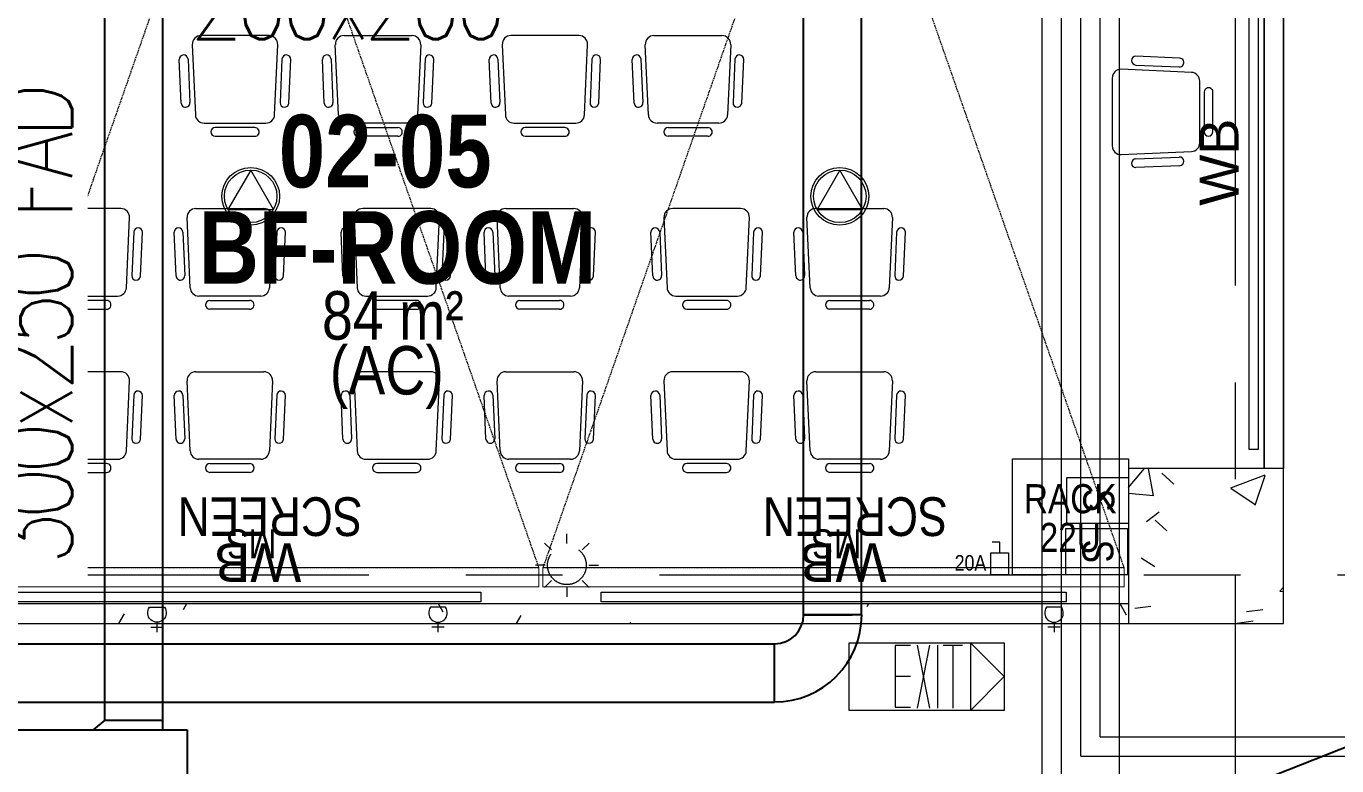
# Model space of a CAD drawing. Header units: millimetres. Extents: x 50620 to 404449, y -131543 to 97.
# Drawn here: x 357146 to 363912, y -79384 to -75563 of the extents above; entities that cross this region are included whole.
import ezdxf
from ezdxf.enums import TextEntityAlignment as Align

# ---------------------------------------------------------------- set-up
doc = ezdxf.new("R2010")
doc.units = ezdxf.units.MM
for name, pattern in [('HIDDEN', [9.525, 6.35, -3.175]), ('IDA - Grid Line', [3500, 2000, -500, 500, -500]), ('IDA - Hidden 065', [537.5, 375, -162.5])]:
    doc.linetypes.add(name, pattern=pattern)
for name, color, linetype, lineweight in [('1599_DB_A_BLK2_HQ_R21-2ND STOREY 20230517--$0$A-_DETA----_ED-1', 8, 'Continuous', 9), ('1599_DB_A_BLK2_HQ_R21-2ND STOREY 20230517--$0$E-_LIGT----_E', 8, 'Continuous', 9), ('1599_DB_A_BLK2_HQ_R21-2ND STOREY 20230517--$0$S-_COLN----_E', 8, 'Continuous', 9), ('A-_DETA----_ED-2', 8, 'IDA - Hidden 065', 9), ('A-_FURT----_E', 8, 'Continuous', 9), ('A-_ROOMNAME_A', 8, 'Continuous', 9), ('AV_EQUIP', 8, 'Continuous', 9), ('FURNITURE', 8, 'Continuous', 9), ('M-_ARCHI', 8, 'Continuous', 5), ('M-ACMV_CDP', 190, 'DRAIN_PIPE', 13), ('M-ACMV_FAD', 3, 'Continuous', 25), ('M-ACMV_REF-P', 134, '500-1-RP', 9), ('M-FA TEXT', 3, 'Continuous', 25), ('M_ACMV_ANNOTATION', 7, 'Continuous', 20), ('S-_COLN----_E-1', 8, 'Continuous', 5), ('S-_COLN----_E-2', 8, 'Continuous', 5), ('SCREEN', 8, 'Continuous', 5), ('SCREEN ANNOTATION', 8, 'Continuous', 5)]:
    doc.layers.add(name, color=color, linetype=linetype, lineweight=lineweight)
doc.layers.add('E-_FIREALAM_E', color=6, linetype='Continuous', lineweight=5, true_color=0xff00ff)
doc.layers.add('S-_ANOTGRID_E-1', color=9, linetype='IDA - Grid Line', lineweight=5, true_color=0x808080)
doc.styles.add('1599_DB_A_BLK2_HQ_R21-2ND STOREY 20230517--$0$Arial', font='arial.ttf')
doc.styles.add('Arial', font='arial.ttf', dxfattribs={"width": 0.8, "height": 300})
doc.styles.add('Arial Narrow_4', font='ARIALN.TTF', dxfattribs={"height": 375})
doc.styles.add('Arial Narrow_B_2', font='ARIALNB.TTF', dxfattribs={"height": 500})
doc.styles.get("Standard").update_dxf_attribs({"font": 'arial.ttf'})
doc.styles.add('Tec Revox', font='ARIALN.TTF')
doc.linetypes.add('500-1-RP', pattern='A,0.75,-0.5,0.75,-0.5,0.75,-0.5,0.75,-1.7,["RP",Standard,S=1,R=0,X=-1,Y=-0.5],-1.7', length=7.9)
doc.linetypes.add('DRAIN_PIPE', pattern='A,0.5,-0.2,["D",Standard,S=0.1,R=0,X=-0.1,Y=-0.05],-0.25', length=0.95)
doc.dimstyles.get("Standard").update_dxf_attribs({"dimtxt": 200, "dimasz": 150, "dimexe": 0.18, "dimexo": 0.0625, "dimgap": 10, "dimtad": 1, "dimtih": 1, "dimtoh": 1, "dimdec": 0, "dimzin": 0, "dimdsep": 46, "dimtxsty": 'Standard', "dimcen": 0.09, "dimclrd": 256, "dimclre": 256, "dimclrt": 256, "dimadec": 0, "dimazin": 0, "dimtfac": 1, "dimtdec": 0, "dimtofl": 0, "dimtmove": 0, "dimatfit": 3, "dimfxl": 1, "dimtolj": 1, "dimtzin": 0, "dimarcsym": 1})

# ---------------------------------------------------------------- blocks, each defined once
blk = doc.blocks.new('IDA - Strobe Light - IDA - Strobe Light-3509615-BLK 2 2ND STOREY PLAN')
at = {"layer": 'A-_DETA----_ED-2'}
for p, q in [((0, 312.5), (0, 362.5)), ((-79.5, 279.5), (-114.9, 314.9)), ((79.5, 279.5), (114.9, 314.9)), ((-112.5, 200), (-162.5, 200)), ((112.5, 200), (162.5, 200)), ((-79.5, 120.5), (-114.9, 85.1)), ((0, 87.5), (0, 37.5)), ((79.5, 120.5), (114.9, 85.1))]:
    blk.add_line(p, q, dxfattribs=at)
blk.add_circle((0, 200), 100, dxfattribs=at)
blk = doc.blocks.new('1599_DB_A_BLK2_HQ_R21-2ND STOREY 20230517--$0$IDA - Exit Sign - IDA - Exit Sign - Right Side-3511519-LINKVIEW_BLK2_2ND STOREY')
at = {"layer": '1599_DB_A_BLK2_HQ_R21-2ND STOREY 20230517--$0$A-_DETA----_ED-1', "color": 8}
for p, q in [((-163.9, -115.1), (-163.9, -432.5)), ((-83.9, -115.1), (-163.9, -115.1)), ((-48.9, -112.8), (14, -437.8)), ((14, -112.8), (-48.9, -437.8)), ((55.1, -112.8), (55.1, -437.8)), ((185.1, -115.3), (85.1, -115.3)), ((135.1, -115.3), (135.1, -437.8)), ((-83.9, -275), (-163.9, -275)), ((-163.9, -432.5), (-83.9, -432.5))]:
    blk.add_line(p, q, dxfattribs=at)
at = {"layer": '1599_DB_A_BLK2_HQ_R21-2ND STOREY 20230517--$0$E-_LIGT----_E', "color": 8}
for p, q in [((-400, -450), (-400, -100)), ((-400, -100), (400, -100)), ((225, -100), (225, -450)), ((400, -275), (225, -100)), ((400, -100), (400, -450)), ((225, -450), (400, -275)), ((400, -450), (-400, -450))]:
    blk.add_line(p, q, dxfattribs=at)
blk = doc.blocks.new('13SSO')
at = {"layer": 'AV_EQUIP', "ltscale": 1000}
for p, q in [((17, 257), (173, 257)), ((95, 192), (95, 319))]:
    blk.add_line(p, q, dxfattribs=at)
blk.add_lwpolyline([(0, 0), (190, 0, 2.02083), (0, 0, -0.33793)], format="xyb", dxfattribs=at)
blk = doc.blocks.new('ARCHI 2ND_2024 09 11')
at = {"layer": '1599_DB_A_BLK2_HQ_R21-2ND STOREY 20230517--$0$S-_COLN----_E', "lineweight": 5}
h = blk.add_hatch(dxfattribs=at)
h.set_pattern_fill('FP_1', color=8, style=0, pattern_type=2)
h.set_pattern_definition([(50, (-28420.7, -3975.3), (1821.84, -159.39), [190.5, -2095.5]), (355, (-28420.7, -3975.3), (-352.43, 1910.57), [152.4, -1676.4]), (100.451, (-28268.9, -3988.6), (1469.426, 1751.166), [161.9, -1780.9]), (46.184, (-28420.7, -3467.3), (2710.79, -420.43), [285.75, -3143.25]), (96.636, (-28194.8, -3502.4), (2374.03, 2474.28), [242.85, -2671.35]), (351.184, (-28420.7, -3467.3), (2374.05, 2474.25), [228.6, -2514.6]), (21, (-28166.7, -3594.3), (1516.143, -1022.65), [190.5, -2095.5]), (326, (-28166.7, -3594.3), (618.02, 1841.88), [152.4, -1676.4]), (71.451, (-28040.4, -3679.6), (2134.17, 819.21), [161.9, -1780.9]), (37.5, (-28420.7, -3975.34), (30.886, 845.55), [83.82, -1572.26, 83.82, -1617.98, -1682.75]), (37.5, (-28420.7, -3975.34), (30.886, 845.55), [-3357.88, 83.82, -1598.93]), (7.5, (-28420.7, -3975.3), (668.197, 1001.806), [83.82, -886.46, 83.82, -1534.16, -641.35]), (7.5, (-28420.7, -3975.3), (668.197, 1001.806), [-2588.26, 83.82, -557.53]), (327.5, (-28987.1, -3975.34), (1355.909, -57.29), [83.82, -551.18, 83.82, -1897.38, -2628.9]), (327.5, (-28987.1, -3975.34), (1355.909, -57.29), [-2616.2, 83.82, -2545.08]), (317.5, (-29241.1, -3975.3), (1481.293, 254.266), [83.82, -741.68, 83.82, -1231.9, -1866.9]), (317.5, (-29241.1, -3975.3), (1481.293, 254.266), [-2141.22, 83.82, -1783.08])])
h.paths.add_polyline_path([(-22150, -50650), (-21350, -50650), (-21350, -49850), (-22150, -49850)], flags=0)
at = {"layer": 'S-_COLN----_E-2', "lineweight": 5}
h = blk.add_hatch(dxfattribs=at)
h.set_pattern_fill('FP_40', color=256, style=0, pattern_type=2)
h.set_pattern_definition([(50, (102886.4, 38752.4), (1821.841, -159.39), [190.5, -2095.5]), (355, (102886.4, 38752.4), (-352.428, 1910.567), [152.4, -1676.4]), (100.451, (103038.2, 38739.1), (1469.426, 1751.166), [161.9, -1780.9]), (46.184, (102886.4, 39260.4), (2710.79, -420.428), [285.75, -3143.25]), (96.636, (103112.3, 39225.3), (2374.026, 2474.276), [242.85, -2671.35]), (351.184, (102886.4, 39260.4), (2374.05, 2474.25), [228.6, -2514.6]), (21, (103140.4, 39133.4), (1516.143, -1022.652), [190.5, -2095.5]), (326, (103140.4, 39133.4), (618.02, 1841.88), [152.4, -1676.4]), (71.451, (103266.7, 39048.2), (2134.171, 819.212), [161.9, -1780.9]), (37.5, (102886.4, 38752.4), (30.886, 845.5504), [83.82, -1572.26, 83.82, -1617.98, -1682.75]), (37.5, (102886.4, 38752.4), (30.886, 845.5504), [-3357.88, 83.82, -1598.93]), (7.5, (102886.4, 38752.4), (668.1966, 1001.806), [83.82, -886.46, 83.82, -1534.16, -641.35]), (7.5, (102886.4, 38752.4), (668.1966, 1001.806), [-2588.26, 83.82, -557.53]), (327.5, (102319.95, 38752.4), (1355.9093, -57.2896), [83.82, -551.18, 83.82, -1897.38, -2628.9]), (327.5, (102319.95, 38752.4), (1355.9093, -57.2896), [-2616.2, 83.82, -2545.08]), (317.5, (102066, 38752.4), (1481.293, 254.266), [83.82, -741.68, 83.82, -1231.9, -1866.9]), (317.5, (102066, 38752.4), (1481.293, 254.266), [-2141.22, 83.82, -1783.08])])
h.paths.add_polyline_path([(-22150, -50650), (-21350, -50650), (-21350, -49850), (-22150, -49850)])
at = {"layer": '1599_DB_A_BLK2_HQ_R21-2ND STOREY 20230517--$0$S-_COLN----_E', "color": 8, "lineweight": 5}
for p, q in [((-21450, -43600), (-21450, -49850)), ((-21450, -49850), (-21450, -43600)), ((-21450, -43600), (-21450, -49850)), ((-21350, -49850), (-21350, -43600)), ((-21350, -43600), (-21350, -49850)), ((-21350, -49850), (-21350, -43600)), ((-22150, -49850), (-22150, -50650)), ((-21350, -49850), (-22150, -49850)), ((-21350, -50650), (-21350, -49850)), ((-21350, -50650), (-21350, -49850)), ((-22750, -50550), (-32400, -50550)), ((-22150, -50550), (-22750, -50550)), ((-22750, -50550), (-22750, -50550)), ((-32500, -50650), (-22650, -50650)), ((-22650, -50650), (-22650, -50650)), ((-22650, -50650), (-22150, -50650)), ((-22150, -50650), (-21350, -50650)), ((-22150, -50650), (-21350, -50650))]:
    blk.add_line(p, q, dxfattribs=at)
at = {"layer": '1599_DB_A_BLK2_HQ_R21-2ND STOREY 20230517--$0$S-_COLN----_E', "color": 8, "linetype": 'Continuous', "lineweight": 5}
for p, q in [((-22085.5, -50311.2), (-22014.8, -50356.2)), ((-27335.5, -50600.6), (-27364, -50650)), ((-27013, -50550), (-27030.5, -50580.2)), ((-25689.2, -50591.5), (-25713.2, -50550)), ((-23493.5, -50550), (-23501.8, -50564.4)), ((-22160.6, -50607.3), (-22193.7, -50550)), ((-21541.2, -50589.1), (-21458.1, -50578.2)), ((-25287.7, -50609.7), (-25311, -50650)), ((-24720.8, -50643.8), (-24724.4, -50650))]:
    blk.add_line(p, q, dxfattribs=at)
at = {"layer": 'A-_FURT----_E', "color": 8, "lineweight": 5}
for p, q in [((-26587.7, -47614.1), (-26938.7, -47614.1)), ((-26200.3, -47614.1), (-25849.4, -47614.1)), ((-24987.7, -47614.1), (-25338.7, -47614.1)), ((-24600.3, -47614.1), (-24249.4, -47614.1)), ((-26983.6, -47661.1), (-26967.6, -48023.1)), ((-26558.8, -48023.1), (-26542.8, -47661.1)), ((-26229.2, -48023.1), (-26245.3, -47661.1)), ((-25804.4, -47661.1), (-25820.4, -48023.1)), ((-25383.6, -47661.1), (-25367.6, -48023.1)), ((-24958.8, -48023.1), (-24942.8, -47661.1)), ((-24629.2, -48023.1), (-24645.3, -47661.1)), ((-24204.4, -47661.1), (-24220.4, -48023.1)), ((-27040.7, -47962.3), (-27050.7, -47736.6)), ((-27005.7, -47735.6), (-26995.8, -47960.4)), ((-26520.7, -47735.6), (-26530.6, -47960.4)), ((-26485.7, -47962.3), (-26475.7, -47736.6)), ((-26302.4, -47962.3), (-26312.3, -47736.6)), ((-26267.4, -47735.6), (-26257.4, -47960.4)), ((-25782.3, -47735.6), (-25792.3, -47960.4)), ((-25747.3, -47962.3), (-25737.3, -47736.6)), ((-25440.7, -47962.3), (-25450.7, -47736.6)), ((-25405.7, -47735.6), (-25395.8, -47960.4)), ((-24920.7, -47735.6), (-24930.6, -47960.4)), ((-24885.7, -47962.3), (-24875.7, -47736.6)), ((-24702.4, -47962.3), (-24712.3, -47736.6)), ((-24667.4, -47735.6), (-24657.4, -47960.4)), ((-24182.3, -47735.6), (-24192.3, -47960.4)), ((-24147.3, -47962.3), (-24137.3, -47736.6)), ((-21886.7, -47731), (-22112.5, -47721)), ((-21826, -47804.1), (-22188, -47788.1)), ((-22113.5, -47766), (-21888.7, -47775.9)), ((-22235, -47833.1), (-22235, -48184)), ((-21783, -48168), (-21783, -47849.1)), ((-21760, -47906), (-21760, -48111)), ((-21715, -48111), (-21715, -47906)), ((-26922.6, -48066.1), (-26603.7, -48066.1)), ((-26660.7, -48089.1), (-26865.7, -48089.1)), ((-25865.4, -48066.1), (-26184.3, -48066.1)), ((-26127.3, -48089.1), (-25922.3, -48089.1)), ((-25322.6, -48066.1), (-25003.7, -48066.1)), ((-25060.7, -48089.1), (-25265.7, -48089.1)), ((-24265.4, -48066.1), (-24584.3, -48066.1)), ((-24527.3, -48089.1), (-24322.3, -48089.1)), ((-26865.7, -48134.1), (-26660.7, -48134.1)), ((-25922.3, -48134.1), (-26127.3, -48134.1)), ((-25265.7, -48134.1), (-25060.7, -48134.1)), ((-24322.3, -48134.1), (-24527.3, -48134.1)), ((-22188, -48228.9), (-21826, -48212.9)), ((-22113.5, -48251), (-21888.7, -48241.1)), ((-21886.7, -48286.1), (-22112.5, -48296)), ((-27353, -48507.2), (-27703.9, -48507.2)), ((-26965.6, -48507.2), (-26614.6, -48507.2)), ((-25753, -48507.2), (-26103.9, -48507.2)), ((-25365.6, -48507.2), (-25014.6, -48507.2)), ((-24153, -48507.2), (-24503.9, -48507.2)), ((-23765.6, -48507.2), (-23414.6, -48507.2)), ((-27748.9, -48554.2), (-27732.9, -48916.2)), ((-27324, -48916.2), (-27308, -48554.2)), ((-26994.5, -48916.2), (-27010.5, -48554.2)), ((-26569.7, -48554.2), (-26585.7, -48916.2)), ((-26148.9, -48554.2), (-26132.9, -48916.2)), ((-25724, -48916.2), (-25708, -48554.2)), ((-25394.5, -48916.2), (-25410.5, -48554.2)), ((-24969.7, -48554.2), (-24985.7, -48916.2)), ((-24548.9, -48554.2), (-24532.9, -48916.2)), ((-24124, -48916.2), (-24108, -48554.2)), ((-23794.5, -48916.2), (-23810.5, -48554.2)), ((-23369.7, -48554.2), (-23385.7, -48916.2)), ((-27806, -48855.5), (-27815.9, -48629.7)), ((-27771, -48628.7), (-27761, -48853.5)), ((-27285.9, -48628.7), (-27295.9, -48853.5)), ((-27250.9, -48855.5), (-27240.9, -48629.7)), ((-27067.6, -48855.5), (-27077.6, -48629.7)), ((-27032.6, -48628.7), (-27022.7, -48853.5)), ((-26547.6, -48628.7), (-26557.5, -48853.5)), ((-26512.6, -48855.5), (-26502.6, -48629.7)), ((-26206, -48855.5), (-26215.9, -48629.7)), ((-26171, -48628.7), (-26161, -48853.5)), ((-25685.9, -48628.7), (-25695.9, -48853.5)), ((-25650.9, -48855.5), (-25640.9, -48629.7)), ((-25467.6, -48855.5), (-25477.6, -48629.7)), ((-25432.6, -48628.7), (-25422.7, -48853.5)), ((-24947.6, -48628.7), (-24957.5, -48853.5)), ((-24912.6, -48855.5), (-24902.6, -48629.7)), ((-24606, -48855.5), (-24615.9, -48629.7)), ((-24571, -48628.7), (-24561, -48853.5)), ((-24085.9, -48628.7), (-24095.9, -48853.5)), ((-24050.9, -48855.5), (-24040.9, -48629.7)), ((-23867.6, -48855.5), (-23877.6, -48629.7)), ((-23832.6, -48628.7), (-23822.7, -48853.5)), ((-23347.6, -48628.7), (-23357.5, -48853.5)), ((-23312.6, -48855.5), (-23302.6, -48629.7)), ((-27687.9, -48959.2), (-27369, -48959.2)), ((-26630.6, -48959.2), (-26949.5, -48959.2)), ((-26087.9, -48959.2), (-25769, -48959.2)), ((-25030.6, -48959.2), (-25349.5, -48959.2)), ((-24487.9, -48959.2), (-24169, -48959.2)), ((-23430.6, -48959.2), (-23749.5, -48959.2)), ((-27425.9, -48982.2), (-27630.9, -48982.2)), ((-27630.9, -49027.2), (-27425.9, -49027.2)), ((-26892.6, -48982.2), (-26687.6, -48982.2)), ((-26687.6, -49027.2), (-26892.6, -49027.2)), ((-25825.9, -48982.2), (-26030.9, -48982.2)), ((-26030.9, -49027.2), (-25825.9, -49027.2)), ((-25292.6, -48982.2), (-25087.6, -48982.2)), ((-25087.6, -49027.2), (-25292.6, -49027.2)), ((-24225.9, -48982.2), (-24430.9, -48982.2)), ((-24430.9, -49027.2), (-24225.9, -49027.2)), ((-23692.6, -48982.2), (-23487.6, -48982.2)), ((-23487.6, -49027.2), (-23692.6, -49027.2)), ((-27353, -49350), (-27703.9, -49350)), ((-26965.6, -49350), (-26614.6, -49350)), ((-25753, -49350), (-26103.9, -49350)), ((-25365.6, -49350), (-25014.6, -49350)), ((-24153, -49350), (-24503.9, -49350)), ((-23765.6, -49350), (-23414.6, -49350)), ((-27748.9, -49397), (-27732.9, -49759)), ((-27324, -49759), (-27308, -49397)), ((-26994.5, -49759), (-27010.5, -49397)), ((-26569.7, -49397), (-26585.7, -49759)), ((-26148.9, -49397), (-26132.9, -49759)), ((-25724, -49759), (-25708, -49397)), ((-25394.5, -49759), (-25410.5, -49397)), ((-24969.7, -49397), (-24985.7, -49759)), ((-24548.9, -49397), (-24532.9, -49759)), ((-24124, -49759), (-24108, -49397)), ((-23794.5, -49759), (-23810.5, -49397)), ((-23369.7, -49397), (-23385.7, -49759)), ((-27806, -49698.3), (-27815.9, -49472.5)), ((-27771, -49471.5), (-27761, -49696.3)), ((-27285.9, -49471.5), (-27295.9, -49696.3)), ((-27250.9, -49698.3), (-27240.9, -49472.5)), ((-27067.6, -49698.3), (-27077.6, -49472.5)), ((-27032.6, -49471.5), (-27022.7, -49696.3)), ((-26547.6, -49471.5), (-26557.5, -49696.3)), ((-26512.6, -49698.3), (-26502.6, -49472.5)), ((-26206, -49698.3), (-26215.9, -49472.5)), ((-26171, -49471.5), (-26161, -49696.3)), ((-25685.9, -49471.5), (-25695.9, -49696.3)), ((-25650.9, -49698.3), (-25640.9, -49472.5)), ((-25467.6, -49698.3), (-25477.6, -49472.5)), ((-25432.6, -49471.5), (-25422.7, -49696.3)), ((-24947.6, -49471.5), (-24957.5, -49696.3)), ((-24912.6, -49698.3), (-24902.6, -49472.5)), ((-24606, -49698.3), (-24615.9, -49472.5)), ((-24571, -49471.5), (-24561, -49696.3)), ((-24085.9, -49471.5), (-24095.9, -49696.3)), ((-24050.9, -49698.3), (-24040.9, -49472.5)), ((-23867.6, -49698.3), (-23877.6, -49472.5)), ((-23832.6, -49471.5), (-23822.7, -49696.3)), ((-23347.6, -49471.5), (-23357.5, -49696.3)), ((-23312.6, -49698.3), (-23302.6, -49472.5)), ((-27687.9, -49802), (-27369, -49802)), ((-27425.9, -49825), (-27630.9, -49825)), ((-26630.6, -49802), (-26949.5, -49802)), ((-26892.6, -49825), (-26687.6, -49825)), ((-26087.9, -49802), (-25769, -49802)), ((-25825.9, -49825), (-26030.9, -49825)), ((-25030.6, -49802), (-25349.5, -49802)), ((-25292.6, -49825), (-25087.6, -49825)), ((-24487.9, -49802), (-24169, -49802)), ((-24225.9, -49825), (-24430.9, -49825)), ((-23430.6, -49802), (-23749.5, -49802)), ((-23692.6, -49825), (-23487.6, -49825)), ((-27630.9, -49870), (-27425.9, -49870)), ((-26687.6, -49870), (-26892.6, -49870)), ((-26030.9, -49870), (-25825.9, -49870)), ((-25087.6, -49870), (-25292.6, -49870)), ((-24430.9, -49870), (-24225.9, -49870)), ((-23487.6, -49870), (-23692.6, -49870))]:
    blk.add_line(p, q, dxfattribs=at)
for centre, radius, start, end in [((-26938.7, -47659.1), 45, 90, 182.53259), ((-26587.7, -47659.1), 45, 357.46741, 90), ((-26200.3, -47659.1), 45, 90, 182.53259), ((-25849.4, -47659.1), 45, 357.46741, 90), ((-25338.7, -47659.1), 45, 90, 182.53259), ((-24987.7, -47659.1), 45, 357.46741, 90), ((-24600.3, -47659.1), 45, 90, 182.53259), ((-24249.4, -47659.1), 45, 357.46741, 90), ((-27028.2, -47736.6), 22.5, 2.53259, 180), ((-26498.2, -47736.6), 22.5, 0, 177.46741), ((-26289.8, -47736.6), 22.5, 2.53259, 180), ((-25759.8, -47736.6), 22.5, 0, 177.46741), ((-25428.2, -47736.6), 22.5, 2.53259, 180), ((-24898.2, -47736.6), 22.5, 0, 177.46741), ((-24689.8, -47736.6), 22.5, 2.53259, 180), ((-24159.8, -47736.6), 22.5, 0, 177.46741), ((-22112.5, -47743.5), 22.5, 90, 267.46741), ((-21887.7, -47753.5), 22.5, 267.46741, 87.46741), ((-22190, -47833.1), 45, 87.46741, 180), ((-21828, -47849.1), 45, 0, 87.46741), ((-21737.5, -47906), 22.5, 0, 180), ((-27018.2, -47961.3), 22.5, 182.53259, 2.53259), ((-26508.1, -47961.3), 22.5, 177.46741, 357.46741), ((-26279.9, -47961.3), 22.5, 182.53259, 2.53259), ((-25769.8, -47961.3), 22.5, 177.46741, 357.46741), ((-25418.2, -47961.3), 22.5, 182.53259, 2.53259), ((-24908.1, -47961.3), 22.5, 177.46741, 357.46741), ((-24679.9, -47961.3), 22.5, 182.53259, 2.53259), ((-24169.8, -47961.3), 22.5, 177.46741, 357.46741), ((-26922.6, -48021.1), 45, 182.53259, 270), ((-26603.7, -48021.1), 45, 270, 357.46741), ((-26184.3, -48021.1), 45, 182.53259, 270), ((-25865.4, -48021.1), 45, 270, 357.46741), ((-25322.6, -48021.1), 45, 182.53259, 270), ((-25003.7, -48021.1), 45, 270, 357.46741), ((-24584.3, -48021.1), 45, 182.53259, 270), ((-24265.4, -48021.1), 45, 270, 357.46741), ((-26865.7, -48111.6), 22.5, 90, 270), ((-26660.7, -48111.6), 22.5, 270, 90), ((-26127.3, -48111.6), 22.5, 90, 270), ((-25922.3, -48111.6), 22.5, 270, 90), ((-25265.7, -48111.6), 22.5, 90, 270), ((-25060.7, -48111.6), 22.5, 270, 90), ((-24527.3, -48111.6), 22.5, 90, 270), ((-24322.3, -48111.6), 22.5, 270, 90), ((-21828, -48168), 45, 272.53259, 0), ((-21737.5, -48111), 22.5, 180, 0), ((-22190, -48184), 45, 180, 272.53259), ((-22112.5, -48273.5), 22.5, 92.53259, 270), ((-21887.7, -48263.6), 22.5, 272.53259, 92.53259), ((-27703.9, -48552.2), 45, 90, 182.53259), ((-27353, -48552.2), 45, 357.46741, 90), ((-26965.6, -48552.2), 45, 90, 182.53259), ((-26614.6, -48552.2), 45, 357.46741, 90), ((-26103.9, -48552.2), 45, 90, 182.53259), ((-25753, -48552.2), 45, 357.46741, 90), ((-25365.6, -48552.2), 45, 90, 182.53259), ((-25014.6, -48552.2), 45, 357.46741, 90), ((-24503.9, -48552.2), 45, 90, 182.53259), ((-24153, -48552.2), 45, 357.46741, 90), ((-23765.6, -48552.2), 45, 90, 182.53259), ((-23414.6, -48552.2), 45, 357.46741, 90), ((-27793.4, -48629.7), 22.5, 2.53259, 180), ((-27263.4, -48629.7), 22.5, 0, 177.46741), ((-27055.1, -48629.7), 22.5, 2.53259, 180), ((-26525.1, -48629.7), 22.5, 0, 177.46741), ((-26193.4, -48629.7), 22.5, 2.53259, 180), ((-25663.4, -48629.7), 22.5, 0, 177.46741), ((-25455.1, -48629.7), 22.5, 2.53259, 180), ((-24925.1, -48629.7), 22.5, 0, 177.46741), ((-24593.4, -48629.7), 22.5, 2.53259, 180), ((-24063.4, -48629.7), 22.5, 0, 177.46741), ((-23855.1, -48629.7), 22.5, 2.53259, 180), ((-23325.1, -48629.7), 22.5, 0, 177.46741), ((-27783.5, -48854.5), 22.5, 182.53259, 2.53259), ((-27273.4, -48854.5), 22.5, 177.46741, 357.46741), ((-27045.1, -48854.5), 22.5, 182.53259, 2.53259), ((-26535, -48854.5), 22.5, 177.46741, 357.46741), ((-26183.5, -48854.5), 22.5, 182.53259, 2.53259), ((-25673.4, -48854.5), 22.5, 177.46741, 357.46741), ((-25445.1, -48854.5), 22.5, 182.53259, 2.53259), ((-24935, -48854.5), 22.5, 177.46741, 357.46741), ((-24583.5, -48854.5), 22.5, 182.53259, 2.53259), ((-24073.4, -48854.5), 22.5, 177.46741, 357.46741), ((-23845.1, -48854.5), 22.5, 182.53259, 2.53259), ((-23335, -48854.5), 22.5, 177.46741, 357.46741), ((-27687.9, -48914.2), 45, 182.53259, 270), ((-27369, -48914.2), 45, 270, 357.46741), ((-26949.5, -48914.2), 45, 182.53259, 270), ((-26630.6, -48914.2), 45, 270, 357.46741), ((-26087.9, -48914.2), 45, 182.53259, 270), ((-25769, -48914.2), 45, 270, 357.46741), ((-25349.5, -48914.2), 45, 182.53259, 270), ((-25030.6, -48914.2), 45, 270, 357.46741), ((-24487.9, -48914.2), 45, 182.53259, 270), ((-24169, -48914.2), 45, 270, 357.46741), ((-23749.5, -48914.2), 45, 182.53259, 270), ((-23430.6, -48914.2), 45, 270, 357.46741), ((-27630.9, -49004.7), 22.5, 90, 270), ((-27425.9, -49004.7), 22.5, 270, 90), ((-26892.6, -49004.7), 22.5, 90, 270), ((-26687.6, -49004.7), 22.5, 270, 90), ((-26030.9, -49004.7), 22.5, 90, 270), ((-25825.9, -49004.7), 22.5, 270, 90), ((-25292.6, -49004.7), 22.5, 90, 270), ((-25087.6, -49004.7), 22.5, 270, 90), ((-24430.9, -49004.7), 22.5, 90, 270), ((-24225.9, -49004.7), 22.5, 270, 90), ((-23692.6, -49004.7), 22.5, 90, 270), ((-23487.6, -49004.7), 22.5, 270, 90), ((-27703.9, -49395), 45, 90, 182.53259), ((-27353, -49395), 45, 357.46741, 90), ((-26965.6, -49395), 45, 90, 182.53259), ((-26614.6, -49395), 45, 357.46741, 90), ((-26103.9, -49395), 45, 90, 182.53259), ((-25753, -49395), 45, 357.46741, 90), ((-25365.6, -49395), 45, 90, 182.53259), ((-25014.6, -49395), 45, 357.46741, 90), ((-24503.9, -49395), 45, 90, 182.53259), ((-24153, -49395), 45, 357.46741, 90), ((-23765.6, -49395), 45, 90, 182.53259), ((-23414.6, -49395), 45, 357.46741, 90), ((-27793.4, -49472.5), 22.5, 2.53259, 180), ((-27263.4, -49472.5), 22.5, 0, 177.46741), ((-27055.1, -49472.5), 22.5, 2.53259, 180), ((-26525.1, -49472.5), 22.5, 0, 177.46741), ((-26193.4, -49472.5), 22.5, 2.53259, 180), ((-25663.4, -49472.5), 22.5, 0, 177.46741), ((-25455.1, -49472.5), 22.5, 2.53259, 180), ((-24925.1, -49472.5), 22.5, 0, 177.46741), ((-24593.4, -49472.5), 22.5, 2.53259, 180), ((-24063.4, -49472.5), 22.5, 0, 177.46741), ((-23855.1, -49472.5), 22.5, 2.53259, 180), ((-23325.1, -49472.5), 22.5, 0, 177.46741), ((-27783.5, -49697.3), 22.5, 182.53259, 2.53259), ((-27273.4, -49697.3), 22.5, 177.46741, 357.46741), ((-27045.1, -49697.3), 22.5, 182.53259, 2.53259), ((-26535, -49697.3), 22.5, 177.46741, 357.46741), ((-26183.5, -49697.3), 22.5, 182.53259, 2.53259), ((-25673.4, -49697.3), 22.5, 177.46741, 357.46741), ((-25445.1, -49697.3), 22.5, 182.53259, 2.53259), ((-24935, -49697.3), 22.5, 177.46741, 357.46741), ((-24583.5, -49697.3), 22.5, 182.53259, 2.53259), ((-24073.4, -49697.3), 22.5, 177.46741, 357.46741), ((-23845.1, -49697.3), 22.5, 182.53259, 2.53259), ((-23335, -49697.3), 22.5, 177.46741, 357.46741), ((-27687.9, -49757), 45, 182.53259, 270), ((-27369, -49757), 45, 270, 357.46741), ((-26949.5, -49757), 45, 182.53259, 270), ((-26630.6, -49757), 45, 270, 357.46741), ((-26087.9, -49757), 45, 182.53259, 270), ((-25769, -49757), 45, 270, 357.46741), ((-25349.5, -49757), 45, 182.53259, 270), ((-25030.6, -49757), 45, 270, 357.46741), ((-24487.9, -49757), 45, 182.53259, 270), ((-24169, -49757), 45, 270, 357.46741), ((-23749.5, -49757), 45, 182.53259, 270), ((-23430.6, -49757), 45, 270, 357.46741), ((-27630.9, -49847.5), 22.5, 90, 270), ((-27425.9, -49847.5), 22.5, 270, 90), ((-26892.6, -49847.5), 22.5, 90, 270), ((-26687.6, -49847.5), 22.5, 270, 90), ((-26030.9, -49847.5), 22.5, 90, 270), ((-25825.9, -49847.5), 22.5, 270, 90), ((-25292.6, -49847.5), 22.5, 90, 270), ((-25087.6, -49847.5), 22.5, 270, 90), ((-24430.9, -49847.5), 22.5, 90, 270), ((-24225.9, -49847.5), 22.5, 270, 90), ((-23692.6, -49847.5), 22.5, 90, 270), ((-23487.6, -49847.5), 22.5, 270, 90)]:
    blk.add_arc(centre, radius, start, end, dxfattribs=at)
at = {"layer": 'AV_EQUIP', "color": 8, "linetype": 'HIDDEN', "lineweight": 5}
for p, q in [((-26694.3, -46061.5), (-28194.3, -50361.5)), ((-25194.3, -50361.5), (-26694.3, -46061.5)), ((-23673.4, -46061.5), (-25173.4, -50361.5)), ((-22173.4, -50361.5), (-23673.4, -46061.5)), ((-28194.3, -50361.5), (-25194.3, -50361.5)), ((-25173.4, -50361.5), (-22173.4, -50361.5))]:
    blk.add_line(p, q, dxfattribs=at)
at = {"layer": 'AV_EQUIP', "color": 8, "lineweight": 5}
for p, q in [((-22815.4, -50230.3), (-22853.8, -50230.3)), ((-22815.4, -50285.2), (-22815.4, -50230.3))]:
    blk.add_line(p, q, dxfattribs=at)
at = {"layer": 'AV_EQUIP', "color": 8, "lineweight": 5, "ltscale": 1000}
for p, q in [((-25683.8, -50670.4), (-25746.8, -50670.4)), ((-25715.3, -50644.1), (-25715.3, -50695.4)), ((-22503.8, -50670.4), (-22566.8, -50670.4)), ((-22535.3, -50644.1), (-22535.3, -50695.4))]:
    blk.add_line(p, q, dxfattribs=at)
for points in [[(-26682.1, -48308.4), (-26799.5, -48511.8), (-26564.7, -48511.8)], [(-23641.2, -48308.4), (-23758.6, -48511.8), (-23523.7, -48511.8)]]:
    blk.add_lwpolyline(points, close=True, dxfattribs=at)
at = {"layer": 'AV_EQUIP', "color": 8, "lineweight": 5}
for points in [[(-22750, -49800), (-22150, -49800), (-22150, -50400), (-22750, -50400)], [(-22151, -50135.1), (-22469.6, -50135.1), (-22469.6, -49896.2), (-22151, -49896.2)], [(-22155.7, -50398.9), (-22474.3, -50398.9), (-22474.3, -50160), (-22155.7, -50160)], [(-22860.9, -50400), (-22860.9, -50285.2), (-22770, -50285.2), (-22770, -50400)]]:
    blk.add_lwpolyline(points, close=True, dxfattribs=at)
at = {"layer": 'AV_EQUIP', "color": 8, "lineweight": 5, "ltscale": 1000}
for points in [[(-25677, -50566.7), (-25753.6, -50566.7, 2.02083), (-25677, -50566.7, -0.33793)], [(-22497, -50566.7), (-22573.6, -50566.7, 2.02083), (-22497, -50566.7, -0.33793)]]:
    blk.add_lwpolyline(points, format="xyb", dxfattribs=at)
for centre, radius in [((-26682.1, -48444), 149.1), ((-23641.2, -48444), 149.1), ((-26682.1, -48444), 135.6), ((-23641.2, -48444), 135.6)]:
    blk.add_circle(centre, radius, dxfattribs=at)
at = {"layer": 'FURNITURE', "color": 8, "lineweight": 5}
for points in [[(-21530, -47350), (-21530, -49750), (-21480, -49750), (-21480, -47350)], [(-27894.1, -50489), (-25494.1, -50489), (-25494.1, -50539), (-27894.1, -50539)], [(-24873.1, -50489), (-22473.1, -50489), (-22473.1, -50539), (-24873.1, -50539)]]:
    blk.add_lwpolyline(points, close=True, dxfattribs=at)
at = {"layer": 'S-_ANOTGRID_E-1', "color": 8, "lineweight": 5}
for p, q in [((-21600, 26594.8), (-21600, -83806.9)), ((-38572.1, -50400), (17962.1, -50400))]:
    blk.add_line(p, q, dxfattribs=at)
at = {"layer": 'S-_COLN----_E-1', "lineweight": 5}
for p, q in [((-21350, -49850), (-22150, -49850)), ((-22150, -49850), (-22150, -50650)), ((-21350, -50650), (-21350, -49850)), ((-22150, -50650), (-21350, -50650))]:
    blk.add_line(p, q, dxfattribs=at)
at = {"layer": 'SCREEN', "color": 8, "lineweight": 5, "const_width": 5}
for points in [[(-25194.3, -50461.5), (-28194.3, -50461.5), (-28194.3, -50361.5), (-25194.3, -50361.5)], [(-22173.4, -50461.5), (-25173.4, -50461.5), (-25173.4, -50361.5), (-22173.4, -50361.5)]]:
    blk.add_lwpolyline(points, close=True, dxfattribs=at)
at = {"layer": '1599_DB_A_BLK2_HQ_R21-2ND STOREY 20230517--$0$S-_COLN----_E', "color": 8, "lineweight": 5}
blk.add_blockref('1599_DB_A_BLK2_HQ_R21-2ND STOREY 20230517--$0$IDA - Exit Sign - IDA - Exit Sign - Right Side-3511519-LINKVIEW_BLK2_2ND STOREY', (-23192, -50650), dxfattribs=at)
at = {"layer": 'AV_EQUIP', "color": 8, "lineweight": 5, "xscale": -0.4031999998842369, "yscale": 0.4031999998842368, "zscale": 0.4031999998842368, "rotation": 180}
blk.add_blockref('13SSO', (-27204.2, -50566.7), dxfattribs=at)
at = {"layer": 'E-_FIREALAM_E', "lineweight": 5}
blk.add_blockref('IDA - Strobe Light - IDA - Strobe Light-3509615-BLK 2 2ND STOREY PLAN', (-25050, -50550), dxfattribs=at)
at = {"layer": '1599_DB_A_BLK2_HQ_R21-2ND STOREY 20230517--$0$S-_COLN----_E', "color": 8, "lineweight": 5, "extrusion": (5.42101e-20, -1.69407e-21, -1), "style": '1599_DB_A_BLK2_HQ_R21-2ND STOREY 20230517--$0$Arial', "text_generation_flag": 2}
for rotation, p in [(270, (21582.6, -48492.7)), (180, (26420.5, -50236.4)), (180, (23399.6, -50236.4))]:
    blk.add_text('WB', height=200, rotation=rotation, dxfattribs=at).set_placement(p)
at = {"layer": 'A-_ROOMNAME_A', "color": 8, "lineweight": 5, "attachment_point": 7}
for s, insert, char_height, width, style in [('02-05', (-26536.9, -48403.4), 375, 2465.189, 'Arial Narrow_B_2'), ('BF-ROOM', (-26950, -48901.3), 375, 3347.045, 'Arial Narrow_B_2'), ('84 m²', (-26314.3, -49187.8), 250, 1362.869, 'Arial Narrow_4'), ('(AC)', (-26273.7, -49543.1), 250, 1102.32, 'Arial Narrow_4')]:
    blk.add_mtext(s, dxfattribs=dict(at, insert=insert, char_height=char_height, width=width, style=style))
at = {"layer": 'AV_EQUIP', "color": 8, "lineweight": 5, "style": 'Tec Revox'}
for s, height, p in [('RACK', 150, (-22451.7, -50081.1)), ('22U', 150, (-22451.7, -50281.1)), ('20A', 80, (-22966.5, -50377.4))]:
    blk.add_text(s, height=height, dxfattribs=at).set_placement(p, align=Align.CENTER)
for p in [(-22304.2, -50014.1), (-22308.9, -50277.9)]:
    blk.add_text('S', height=159.3, rotation=270, dxfattribs=at).set_placement(p, align=Align.MIDDLE_CENTER)
for p in [(-26678.6, -50164.1), (-23657.7, -50164.1)]:
    blk.add_text('MS', height=150, rotation=180, dxfattribs=at).set_placement(p, align=Align.CENTER)
at = {"layer": 'SCREEN ANNOTATION', "color": 8, "lineweight": 5, "char_height": 200, "width": 2082.522, "attachment_point": 2, "rotation": 180, "line_spacing_factor": 0.941778, "style": 'Tec Revox'}
for insert in [(-26582.3, -50198.7), (-23561.3, -50198.7)]:
    blk.add_mtext('SCREEN', dxfattribs=dict(at, insert=insert))

msp = doc.modelspace()

# ---------------------------------------------------------------- block references
at = {"layer": 'M-_ARCHI', "lineweight": 5, "extrusion": (0.000419962, 1.0854e-05, 1), "rotation": 359.9999887056363}
msp.add_blockref('ARCHI 2ND_2024 09 11', (384987.1, -27998.1, 422.1), dxfattribs=at)

# ---------------------------------------------------------------- next in the draw order: linework, layer by layer
at = {"layer": 'M-ACMV_CDP', "ltscale": 2.5}
msp.add_line((362790.7, -79634), (362790.7, -73126.2), dxfattribs=at)
at = {"layer": 'M-ACMV_FAD'}
for p, q in [((357552, -79148), (357552, -71453.1)), ((357852, -79198, -0.9), (357852, -71453.1, 0)), ((361458.7, -78604.1, 9.1), (361458.7, -71777.9, -0.4)), ((361159.3, -78604.1, 9.1), (361159.3, -71796.7, -0.2)), ((361159.3, -78604.1, 15.2), (361409.3, -78604.1, 15.2)), ((361459.3, -78604.1, 9.1), (361159.3, -78604.1, 9.1)), ((350808.5, -78755.1, 12.7), (361009.4, -78754.1, 9.1)), ((361009.3, -79054.1, 9.1), (361009.3, -78754.1, 9.1)), ((350811.1, -79055.1, 11.1), (361009.3, -79055.1, 9.1)), ((357552, -79148), (357492.4, -79198.1)), ((357552, -79148), (357852, -79148, -0.9)), ((356367.1, -79198, -0.7), (357977, -79198)), ((357977, -79198), (357977, -79498))]:
    msp.add_line(p, q, dxfattribs=at)
for radius in [150, 450]:
    msp.add_arc((361009.3, -78604.1, 9.1), radius, 270, 0, dxfattribs=at)
at = {"layer": 'M-ACMV_REF-P', "color": 116, "ltscale": 0.25, "true_color": 0x136734}
for q in [(362590.7, -63425.7), (370103.6, -79334)]:
    msp.add_line((362590.7, -79334), q, dxfattribs=at)
at = {"layer": 'M-ACMV_REF-P', "color": 67, "ltscale": 0.25, "true_color": 0x727430}
for q in [(362690.7, -63525.7), (369953.6, -79234)]:
    msp.add_line((362690.7, -79234), q, dxfattribs=at)
at = {"layer": 'M-ACMV_REF-P', "color": 159, "ltscale": 0.25, "true_color": 0x22346e}
msp.add_line((362490.7, -79534), (362490.7, -73178.5), dxfattribs=at)
at = {"layer": 'M-ACMV_REF-P', "color": 219, "ltscale": 0.25, "true_color": 0x642165}
msp.add_line((362390.7, -79434), (362390.7, -73216.1), dxfattribs=at)

# ---------------------------------------------------------------- next in the draw order: texts
at = {"layer": 'M-FA TEXT', "linetype": 'Continuous', "insert": (357992, -75630.9, -0.1), "char_height": 400, "width": 2324.775, "attachment_point": 7, "line_spacing_factor": 0.8, "style": 'Arial'}
msp.add_mtext('{\\Fsimplex|c0;\\T0.8;200x200 }', dxfattribs=at)
at = {"layer": 'M-FA TEXT', "linetype": 'Continuous', "insert": (357383.9, -78345.7, -273.7), "char_height": 400, "width": 2694.498, "attachment_point": 7, "rotation": 90, "line_spacing_factor": 0.8, "style": 'Arial', "bg_fill": 3, "box_fill_scale": 1.2, "bg_fill_color": 256, "bg_fill_transparency": 0}
msp.add_mtext('{\\Fsimplex|c0;\\T0.8;300x250 FAD}', dxfattribs=at)

# ---------------------------------------------------------------- next in the draw order: leaders
at = {"layer": 'M_ACMV_ANNOTATION'}
msp.add_leader([(359731.7, -80958.7, 271.7), (372262.3, -75998, 266.4), (380043.7, -75998, 263.1)], dimstyle='Standard', override={"dimasz": 300, "dimtad": 0, "dimldrblk": 'DotBlank', "dimfxl": 100, "dimarcsym": 2}, dxfattribs=at)

doc.saveas('drawing.dxf')
